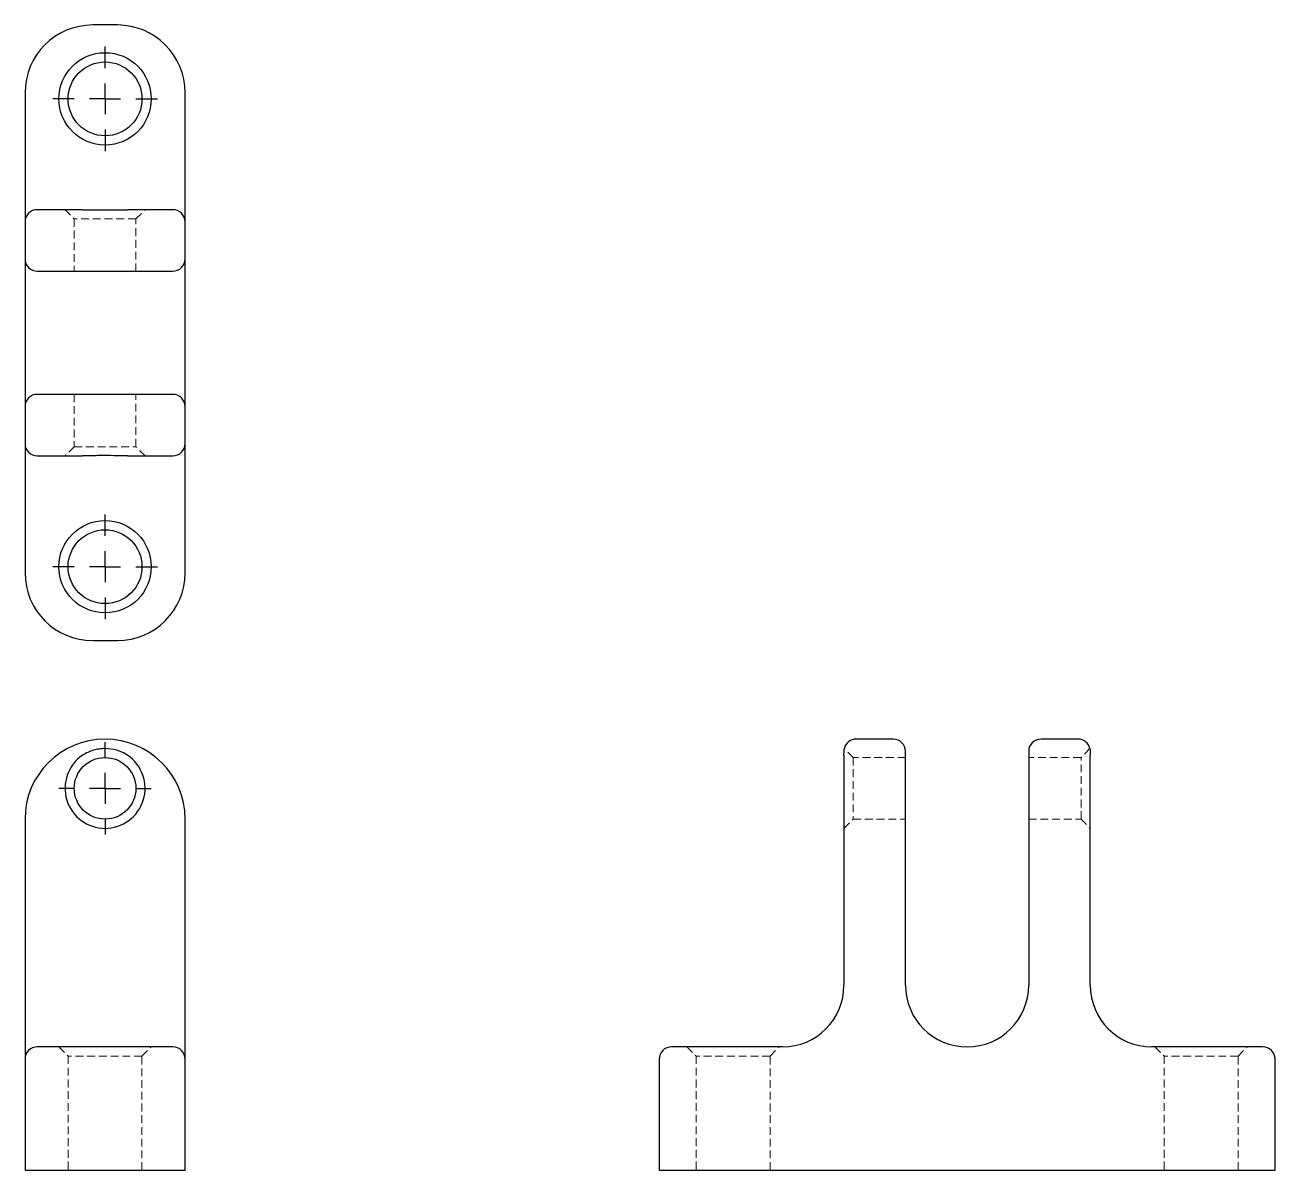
# Model space of a CAD drawing. Header units: millimetres. Extents: x 70 to 273, y 22 to 208.
import ezdxf

# ---------------------------------------------------------------- set-up
doc = ezdxf.new("R2010")
doc.units = ezdxf.units.MM
doc.linetypes.add('HIDDEN', pattern=[1.905, 1.27, -0.635])
doc.layers.add('10', color=7, linetype='Continuous')

# ---------------------------------------------------------------- blocks, each defined once
blk = doc.blocks.new('SW_CENTERMARKSYMBOL_0')
at = {"layer": '10', "color": 0}
for p, q in [((0, 5), (0, 7.5)), ((0, 0), (0, 2.5)), ((-5, 0), (-7.5, 0)), ((0, 0), (-2.5, 0)), ((0, 0), (0, -2.5)), ((0, 0), (2.5, 0)), ((5, 0), (7.5, 0)), ((0, -5), (0, -7.5))]:
    blk.add_line(p, q, dxfattribs=at)
blk = doc.blocks.new('SW_CENTERMARKSYMBOL_1')
at = {"layer": '10', "color": 0}
for p, q in [((0, 5), (0, 8.5)), ((0, 0), (0, 2.5)), ((-5, 0), (-8.5, 0)), ((0, 0), (-2.5, 0)), ((0, 0), (0, -2.5)), ((0, 0), (2.5, 0)), ((5, 0), (8.5, 0)), ((0, -5), (0, -8.5))]:
    blk.add_line(p, q, dxfattribs=at)
blk = doc.blocks.new('SW_CENTERMARKSYMBOL_2')
at = {"layer": '10', "color": 0}
for p, q in [((0, 5), (0, 8.5)), ((0, 0), (0, 2.5)), ((-5, 0), (-8.5, 0)), ((0, 0), (-2.5, 0)), ((0, 0), (0, -2.5)), ((0, 0), (2.5, 0)), ((5, 0), (8.5, 0)), ((0, -5), (0, -8.5))]:
    blk.add_line(p, q, dxfattribs=at)

msp = doc.modelspace()

# ---------------------------------------------------------------- linework, layer by layer
at = {"color": 7, "linetype": 'Continuous', "lineweight": 25}
for p, q in [((85, 208), (81, 208)), ((70, 197), (70, 188)), ((96, 188), (96, 197)), ((70, 188), (70, 176)), ((96, 176), (96, 188)), ((79.34, 178), (72, 178)), ((94, 178), (86.66, 178)), ((70, 176), (70, 170)), ((96, 170), (96, 176)), ((70, 170), (70, 146)), ((96, 146), (96, 170)), ((72, 168), (94, 168)), ((94, 148), (72, 148)), ((70, 146), (70, 140)), ((96, 140), (96, 146)), ((70, 140), (70, 128)), ((96, 128), (96, 140)), ((72, 138), (79.34, 138)), ((86.66, 138), (94, 138)), ((70, 128), (70, 119)), ((96, 119), (96, 128)), ((81, 108), (85, 108)), ((211, 92), (205, 92)), ((241, 92), (235, 92)), ((203, 89.38), (203, 79)), ((213, 79), (213, 90)), ((233, 90), (233, 79)), ((243, 79), (243, 89.38)), ((70, 79), (70, 52)), ((96, 52), (96, 79)), ((203, 79), (203, 52)), ((213, 52), (213, 79)), ((233, 79), (233, 52)), ((243, 52), (243, 79)), ((70, 52), (70, 40)), ((96, 40), (96, 52)), ((81, 42), (72, 42)), ((85, 42), (81, 42)), ((94, 42), (85, 42)), ((184, 42), (175, 42)), ((193, 42), (184, 42)), ((262, 42), (253, 42)), ((271, 42), (262, 42)), ((70, 40), (70, 22)), ((96, 22), (96, 40)), ((173, 40), (173, 22)), ((273, 22), (273, 40)), ((70, 22), (81, 22)), ((81, 22), (85, 22)), ((85, 22), (96, 22)), ((173, 22), (184, 22)), ((184, 22), (262, 22)), ((262, 22), (273, 22))]:
    msp.add_line(p, q, dxfattribs=at)
at = {"color": 7, "linetype": 'HIDDEN', "lineweight": 18}
for p, q in [((76.5, 178), (78, 176.5)), ((88, 176.5), (89.5, 178)), ((88, 176.5), (78, 176.5)), ((78, 176.5), (78, 168)), ((88, 168), (88, 176.5)), ((78, 148), (78, 139.5)), ((88, 139.5), (88, 148)), ((78, 139.5), (76.5, 138)), ((78, 139.5), (88, 139.5)), ((89.5, 138), (88, 139.5)), ((204.5, 89), (203.05, 90.45)), ((242.95, 90.45), (241.5, 89)), ((204.5, 89), (204.5, 79)), ((213, 89), (204.5, 89)), ((241.5, 89), (233, 89)), ((241.5, 79), (241.5, 89)), ((203, 77.5), (204.5, 79)), ((204.5, 79), (213, 79)), ((233, 79), (241.5, 79)), ((241.5, 79), (243, 77.5)), ((75.5, 42), (77, 40.5)), ((89, 40.5), (90.5, 42)), ((177.5, 42), (179, 40.5)), ((191, 40.5), (192.5, 42)), ((253.5, 42), (255, 40.5)), ((267, 40.5), (268.5, 42)), ((89, 40.5), (77, 40.5)), ((77, 40.5), (77, 22)), ((89, 22), (89, 40.5)), ((191, 40.5), (179, 40.5)), ((179, 40.5), (179, 22)), ((191, 22), (191, 40.5)), ((267, 40.5), (255, 40.5)), ((255, 40.5), (255, 22)), ((267, 22), (267, 40.5))]:
    msp.add_line(p, q, dxfattribs=at)
at = {"color": 7, "linetype": 'Continuous', "lineweight": 25}
for centre, radius in [((83, 196), 7.5), ((83, 196), 6), ((83, 120), 7.5), ((83, 120), 6), ((83, 84), 5)]:
    msp.add_circle(centre, radius, dxfattribs=at)
for centre, radius, start, end in [((81, 197), 11, 90, 180), ((85, 197), 11, 0, 90), ((72, 176), 2, 90, 180), ((94, 176), 2, 0, 90), ((72, 170), 2, 180, 270), ((94, 170), 2, 270, 0), ((72, 146), 2, 90, 180), ((94, 146), 2, 0, 90), ((72, 140), 2, 180, 270), ((94, 140), 2, 270, 0), ((81, 119), 11, 180, 270), ((85, 119), 11, 270, 0), ((83, 79), 13, 0, 180), ((205, 90), 2, 90, 167.2378), ((211, 90), 2, 0, 90), ((235, 90), 2, 90, 180), ((241, 90), 2, 12.7582, 90), ((83, 84), 6.5, 124.2161, 55.7839), ((193, 52), 10, 270, 0), ((223, 52), 10, 180, 0), ((253, 52), 10, 180, 270), ((72, 40), 2, 90, 180), ((94, 40), 2, 0, 90), ((175, 40), 2, 90, 180), ((271, 40), 2, 0, 90)]:
    msp.add_arc(centre, radius, start, end, dxfattribs=at)
for points, knots in [([(79.34, 178), (79.61, 178), (79.9, 178), (80.48, 177.98), (80.78, 177.98), (81.72, 177.96), (82.35, 177.95), (83.32, 177.95), (83.65, 177.95), (84.28, 177.96), (84.59, 177.96), (85.21, 177.98), (85.52, 177.98), (86.1, 178), (86.39, 178), (86.66, 178)], [0, 0, 0, 0, 0.125, 0.125, 0.25, 0.25, 0.5, 0.5, 0.625, 0.625, 0.75, 0.75, 0.875, 0.875, 1, 1, 1, 1]), ([(86.66, 138), (86.39, 138), (86.1, 138), (85.52, 138.02), (85.22, 138.02), (84.28, 138.04), (83.65, 138.05), (82.68, 138.05), (82.35, 138.05), (81.72, 138.04), (81.41, 138.04), (80.79, 138.02), (80.48, 138.02), (79.9, 138), (79.61, 138), (79.34, 138)], [0, 0, 0, 0, 0.125, 0.125, 0.25, 0.25, 0.5, 0.5, 0.625, 0.625, 0.75, 0.75, 0.875, 0.875, 1, 1, 1, 1]), ([(86.66, 89.38), (86.39, 89.56), (86.1, 89.71), (85.52, 89.98), (85.22, 90.09), (84.28, 90.36), (83.65, 90.45), (82.68, 90.45), (82.35, 90.43), (81.72, 90.34), (81.41, 90.27), (80.79, 90.1), (80.48, 89.98), (79.9, 89.71), (79.61, 89.56), (79.34, 89.38)], [0, 0, 0, 0, 0.125, 0.125, 0.25, 0.25, 0.5, 0.5, 0.625, 0.625, 0.75, 0.75, 0.875, 0.875, 1, 1, 1, 1]), ([(203, 89.38), (203, 89.54), (203.01, 89.88), (203.03, 90.21), (203.05, 90.42), (203.05, 90.43), (203.05, 90.44)], [0, 0, 0, 0, 0.248073, 0.502789, 0.763956, 1, 1, 1, 1]), ([(242.95, 90.44), (242.95, 90.44), (242.95, 90.47), (242.96, 90.35), (242.98, 90.05), (242.99, 89.61), (243, 89.38)], [0, 0, 0, 0, 0.0310119, 0.3275802, 0.6328182, 1, 1, 1, 1])]:
    msp.add_open_spline(points, degree=3, knots=knots, dxfattribs=at)

# ---------------------------------------------------------------- block references
at = {"layer": '10'}
for name, p in [('SW_CENTERMARKSYMBOL_1', (83, 196)), ('SW_CENTERMARKSYMBOL_2', (83, 120)), ('SW_CENTERMARKSYMBOL_0', (83, 84))]:
    msp.add_blockref(name, p, dxfattribs=at)

doc.saveas('drawing.dxf')
